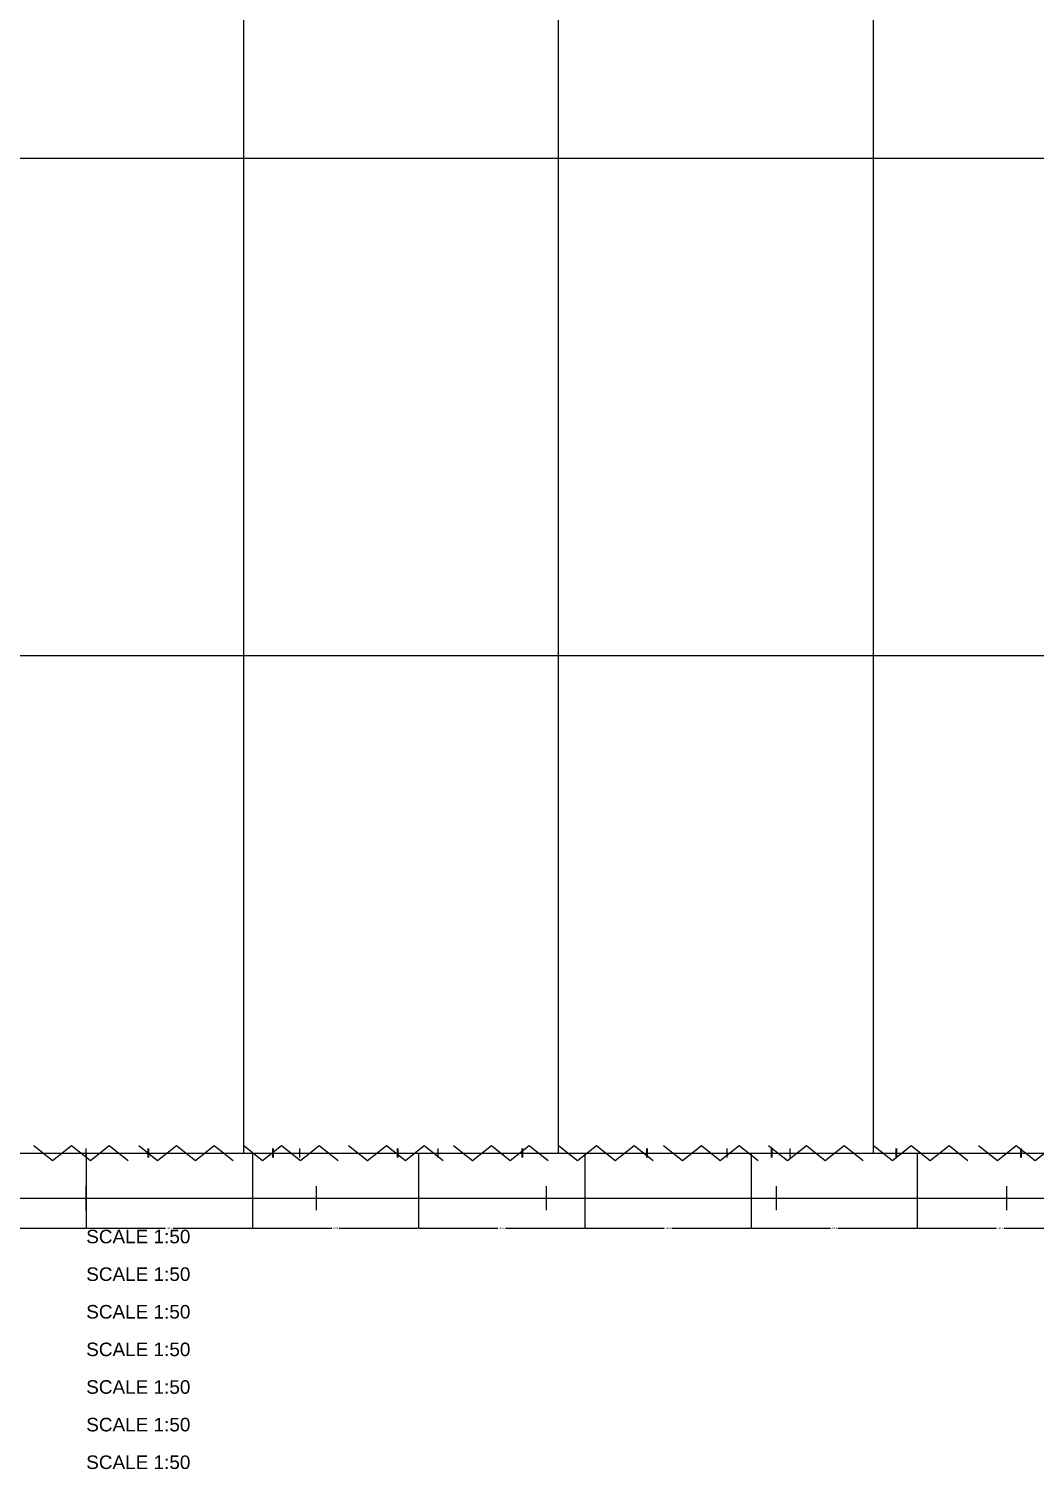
# Model space of a CAD drawing. Header units: inches. Extents: x -5298 to 11252, y 8210 to 22495.
# Drawn here: x 8445 to 9114, y 11293 to 12250 of the extents above; entities that cross this region are included whole.
import ezdxf

# ---------------------------------------------------------------- set-up
doc = ezdxf.new("R2010")
doc.units = ezdxf.units.IN
doc.header["$LTSCALE"] = 11
doc.header["$MEASUREMENT"] = 0
doc.layers.get('Defpoints').update_dxf_attribs({"color": 40})
for name, color, linetype in [('BEAM', 3, 'Continuous'), ('break', 1, 'Continuous'), ('D7', 2, 'Continuous'), ('dim', 3, 'Continuous'), ('IRON', 1, 'Continuous'), ('MABAT', 4, 'Continuous'), ('TXT', 4, 'Continuous')]:
    doc.layers.add(name, color=color, linetype=linetype)
doc.layers.add('W-Conc', color=3, linetype='Continuous', lineweight=40)
doc.styles.get("Standard").update_dxf_attribs({"font": 'arial.ttf'})
doc.dimstyles.get("Standard").update_dxf_attribs({"dimtxt": 2.5, "dimasz": 2.5, "dimexe": 1.25, "dimexo": 0.625, "dimtad": 1, "dimtxsty": 'Standard', "dimcen": 2.5, "dimazin": 3, "dimtfac": 1, "dimtmove": 0, "dimatfit": 3})

# ---------------------------------------------------------------- blocks, each defined once
blk = doc.blocks.new('_CLOSEDFILLED')
at = {"color": 0, "linetype": 'BYBLOCK'}
blk.add_solid([(-1, 0.2), (0, 0), (-1, -0.2)], dxfattribs=at)
blk = doc.blocks.new('*D18')
at = {"color": 2}
for p, q in [((8373.12, 11503.27), (8373.12, 11453.27)), ((8483.52, 11503.27), (8483.52, 11453.27)), ((8373.37, 11453.27), (8425.82, 11453.27)), ((8430.82, 11453.27), (8483.27, 11453.27))]:
    blk.add_line(p, q, dxfattribs=at)
at = {"layer": 'Defpoints'}
for p in [(8373.12, 11503.27), (8483.52, 11503.27), (8373.12, 11453.27)]:
    blk.add_point(p, dxfattribs=at)
at = {"layer": 'dim', "color": 2, "xscale": 0.25, "yscale": 0.25, "rotation": 180}
blk.add_blockref('_CLOSEDFILLED', (8373.12, 11453.27), dxfattribs=at)
at = {"layer": 'dim', "color": 2, "xscale": 0.25, "yscale": 0.25}
blk.add_blockref('_CLOSEDFILLED', (8483.52, 11453.27), dxfattribs=at)
at = {"layer": 'dim', "color": 0, "insert": (8428.32, 11453.27), "char_height": 1, "attachment_point": 5}
blk.add_mtext('110,4', dxfattribs=at)
blk = doc.blocks.new('*D19')
at = {"color": 2}
for p, q in [((8483.52, 11503.27), (8483.52, 11453.27)), ((8593.92, 11503.27), (8593.92, 11453.27)), ((8483.77, 11453.27), (8536.22, 11453.27)), ((8541.22, 11453.27), (8593.67, 11453.27))]:
    blk.add_line(p, q, dxfattribs=at)
at = {"layer": 'Defpoints'}
for p in [(8483.52, 11503.27), (8593.92, 11503.27), (8483.52, 11453.27)]:
    blk.add_point(p, dxfattribs=at)
at = {"layer": 'dim', "color": 2, "xscale": 0.25, "yscale": 0.25, "rotation": 180}
blk.add_blockref('_CLOSEDFILLED', (8483.52, 11453.27), dxfattribs=at)
at = {"layer": 'dim', "color": 2, "xscale": 0.25, "yscale": 0.25}
blk.add_blockref('_CLOSEDFILLED', (8593.92, 11453.27), dxfattribs=at)
at = {"layer": 'dim', "color": 0, "insert": (8538.72, 11453.27), "char_height": 1, "attachment_point": 5}
blk.add_mtext('110,4', dxfattribs=at)
blk = doc.blocks.new('*D20')
at = {"color": 2}
for p, q in [((8593.92, 11503.27), (8593.92, 11453.27)), ((8704.32, 11503.27), (8704.32, 11453.27)), ((8594.17, 11453.27), (8646.62, 11453.27)), ((8651.62, 11453.27), (8704.07, 11453.27))]:
    blk.add_line(p, q, dxfattribs=at)
at = {"layer": 'Defpoints'}
for p in [(8593.92, 11503.27), (8704.32, 11503.27), (8593.92, 11453.27)]:
    blk.add_point(p, dxfattribs=at)
at = {"layer": 'dim', "color": 2, "xscale": 0.25, "yscale": 0.25, "rotation": 180}
blk.add_blockref('_CLOSEDFILLED', (8593.92, 11453.27), dxfattribs=at)
at = {"layer": 'dim', "color": 2, "xscale": 0.25, "yscale": 0.25}
blk.add_blockref('_CLOSEDFILLED', (8704.32, 11453.27), dxfattribs=at)
at = {"layer": 'dim', "color": 0, "insert": (8649.12, 11453.27), "char_height": 1, "attachment_point": 5}
blk.add_mtext('110,4', dxfattribs=at)
blk = doc.blocks.new('*D21')
at = {"color": 2}
for p, q in [((8704.32, 11503.27), (8704.32, 11453.27)), ((8814.72, 11503.27), (8814.72, 11453.27)), ((8704.57, 11453.27), (8757.02, 11453.27)), ((8762.02, 11453.27), (8814.47, 11453.27))]:
    blk.add_line(p, q, dxfattribs=at)
at = {"layer": 'Defpoints'}
for p in [(8704.32, 11503.27), (8814.72, 11503.27), (8704.32, 11453.27)]:
    blk.add_point(p, dxfattribs=at)
at = {"layer": 'dim', "color": 2, "xscale": 0.25, "yscale": 0.25, "rotation": 180}
blk.add_blockref('_CLOSEDFILLED', (8704.32, 11453.27), dxfattribs=at)
at = {"layer": 'dim', "color": 2, "xscale": 0.25, "yscale": 0.25}
blk.add_blockref('_CLOSEDFILLED', (8814.72, 11453.27), dxfattribs=at)
at = {"layer": 'dim', "color": 0, "insert": (8759.52, 11453.27), "char_height": 1, "attachment_point": 5}
blk.add_mtext('110,4', dxfattribs=at)
blk = doc.blocks.new('*D22')
at = {"color": 2}
for p, q in [((8814.72, 11503.27), (8814.72, 11453.27)), ((8925.12, 11503.27), (8925.12, 11453.27)), ((8814.97, 11453.27), (8867.42, 11453.27)), ((8872.42, 11453.27), (8924.87, 11453.27))]:
    blk.add_line(p, q, dxfattribs=at)
at = {"layer": 'Defpoints'}
for p in [(8814.72, 11503.27), (8925.12, 11503.27), (8814.72, 11453.27)]:
    blk.add_point(p, dxfattribs=at)
at = {"layer": 'dim', "color": 2, "xscale": 0.25, "yscale": 0.25, "rotation": 180}
blk.add_blockref('_CLOSEDFILLED', (8814.72, 11453.27), dxfattribs=at)
at = {"layer": 'dim', "color": 2, "xscale": 0.25, "yscale": 0.25}
blk.add_blockref('_CLOSEDFILLED', (8925.12, 11453.27), dxfattribs=at)
at = {"layer": 'dim', "color": 0, "insert": (8869.92, 11453.27), "char_height": 1, "attachment_point": 5}
blk.add_mtext('110,4', dxfattribs=at)
blk = doc.blocks.new('*D23')
at = {"color": 2}
for p, q in [((8925.12, 11503.27), (8925.12, 11453.27)), ((9035.52, 11503.27), (9035.52, 11453.27)), ((8925.37, 11453.27), (8977.82, 11453.27)), ((8982.82, 11453.27), (9035.27, 11453.27))]:
    blk.add_line(p, q, dxfattribs=at)
at = {"layer": 'Defpoints'}
for p in [(8925.12, 11503.27), (9035.52, 11503.27), (8925.12, 11453.27)]:
    blk.add_point(p, dxfattribs=at)
at = {"layer": 'dim', "color": 2, "xscale": 0.25, "yscale": 0.25, "rotation": 180}
blk.add_blockref('_CLOSEDFILLED', (8925.12, 11453.27), dxfattribs=at)
at = {"layer": 'dim', "color": 2, "xscale": 0.25, "yscale": 0.25}
blk.add_blockref('_CLOSEDFILLED', (9035.52, 11453.27), dxfattribs=at)
at = {"layer": 'dim', "color": 0, "insert": (8980.32, 11453.27), "char_height": 1, "attachment_point": 5}
blk.add_mtext('110,4', dxfattribs=at)
blk = doc.blocks.new('*D24')
at = {"color": 2}
for p, q in [((9035.52, 11503.27), (9035.52, 11453.27)), ((9145.92, 11503.27), (9145.92, 11453.27)), ((9035.77, 11453.27), (9088.22, 11453.27)), ((9093.22, 11453.27), (9145.67, 11453.27))]:
    blk.add_line(p, q, dxfattribs=at)
at = {"layer": 'Defpoints'}
for p in [(9035.52, 11503.27), (9145.92, 11503.27), (9035.52, 11453.27)]:
    blk.add_point(p, dxfattribs=at)
at = {"layer": 'dim', "color": 2, "xscale": 0.25, "yscale": 0.25, "rotation": 180}
blk.add_blockref('_CLOSEDFILLED', (9035.52, 11453.27), dxfattribs=at)
at = {"layer": 'dim', "color": 2, "xscale": 0.25, "yscale": 0.25}
blk.add_blockref('_CLOSEDFILLED', (9145.92, 11453.27), dxfattribs=at)
at = {"layer": 'dim', "color": 0, "insert": (9090.72, 11453.27), "char_height": 1, "attachment_point": 5}
blk.add_mtext('110,4', dxfattribs=at)

msp = doc.modelspace()

# ---------------------------------------------------------------- linework, layer by layer
at = {"layer": 'BEAM', "color": 5}
for p, q in [((8588.111, 11503.269), (8588.111, 17785.198)), ((8797.291, 11503.269), (8797.291, 17785.198)), ((9006.471, 11503.269), (9006.471, 17785.198)), ((6496.312, 12164.525), (10470.731, 12164.525)), ((6496.312, 11833.897), (10470.731, 11833.897)), ((6496.312, 11503.269), (10470.731, 11503.269))]:
    msp.add_line(p, q, dxfattribs=at)
at = {"layer": 'break', "color": 7}
for p, q in [((8448.658, 11508.269), (8461.209, 11498.269)), ((8461.209, 11498.269), (8473.759, 11508.269)), ((8473.759, 11508.269), (8486.31, 11498.269)), ((8486.31, 11498.269), (8498.861, 11508.269)), ((8498.861, 11508.269), (8511.412, 11498.269)), ((8518.385, 11508.269), (8530.935, 11498.269)), ((8530.935, 11498.269), (8543.486, 11508.269)), ((8543.486, 11508.269), (8556.037, 11498.269)), ((8556.037, 11498.269), (8568.588, 11508.269)), ((8568.588, 11508.269), (8581.138, 11498.269)), ((8588.111, 11508.269), (8600.662, 11498.269)), ((8600.662, 11498.269), (8613.213, 11508.269)), ((8613.213, 11508.269), (8625.764, 11498.269)), ((8625.764, 11498.269), (8638.314, 11508.269)), ((8638.314, 11508.269), (8650.865, 11498.269)), ((8657.838, 11508.269), (8670.389, 11498.269)), ((8670.389, 11498.269), (8682.939, 11508.269)), ((8682.939, 11508.269), (8695.49, 11498.269)), ((8695.49, 11498.269), (8708.041, 11508.269)), ((8708.041, 11508.269), (8720.592, 11498.269)), ((8727.564, 11508.269), (8740.115, 11498.269)), ((8740.115, 11498.269), (8752.666, 11508.269)), ((8752.666, 11508.269), (8765.217, 11498.269)), ((8765.217, 11498.269), (8777.768, 11508.269)), ((8777.768, 11508.269), (8790.318, 11498.269)), ((8797.291, 11508.269), (8809.842, 11498.269)), ((8809.842, 11498.269), (8822.393, 11508.269)), ((8822.393, 11508.269), (8834.944, 11498.269)), ((8834.944, 11498.269), (8847.494, 11508.269)), ((8847.494, 11508.269), (8860.045, 11498.269)), ((8867.018, 11508.269), (8879.569, 11498.269)), ((8879.569, 11498.269), (8892.119, 11508.269)), ((8892.119, 11508.269), (8904.67, 11498.269)), ((8904.67, 11498.269), (8917.221, 11508.269)), ((8917.221, 11508.269), (8929.772, 11498.269)), ((8936.744, 11508.269), (8949.295, 11498.269)), ((8949.295, 11498.269), (8961.846, 11508.269)), ((8961.846, 11508.269), (8974.397, 11498.269)), ((8974.397, 11498.269), (8986.948, 11508.269)), ((8986.948, 11508.269), (8999.498, 11498.269)), ((9006.471, 11508.269), (9019.022, 11498.269)), ((9019.022, 11498.269), (9031.573, 11508.269)), ((9031.573, 11508.269), (9044.123, 11498.269)), ((9044.123, 11498.269), (9056.674, 11508.269)), ((9056.674, 11508.269), (9069.225, 11498.269)), ((9076.198, 11508.269), (9088.749, 11498.269)), ((9088.749, 11498.269), (9101.299, 11508.269)), ((9101.299, 11508.269), (9113.85, 11498.269)), ((9113.85, 11498.269), (9126.401, 11508.269))]:
    msp.add_line(p, q, dxfattribs=at)
at = {"layer": 'D7', "color": 4}
for p, q in [((8483.521, 11500.269), (8483.521, 11506.269)), ((8717.311, 11500.269), (8717.311, 11506.269)), ((8951.1, 11500.269), (8951.1, 11506.269))]:
    msp.add_line(p, q, dxfattribs=at)
at = {"layer": 'IRON', "color": 1}
for p, q in [((8483.521, 11465.269), (8483.521, 11481.269)), ((8636.383, 11465.269), (8636.383, 11481.269)), ((8789.246, 11465.269), (8789.246, 11481.269)), ((8942.108, 11465.269), (8942.108, 11481.269)), ((9094.97, 11465.269), (9094.97, 11481.269)), ((6496.312, 11473.269), (10470.731, 11473.269))]:
    msp.add_line(p, q, dxfattribs=at)
at = {"layer": 'MABAT', "color": 3}
for p, q in [((8625.465, 11500.269), (8625.465, 11506.269)), ((8909.352, 11500.269), (8909.352, 11506.269))]:
    msp.add_line(p, q, dxfattribs=at)
at = {"layer": 'W-Conc', "color": 2}
for p, q in [((8524.921, 11500.269), (8524.921, 11506.269)), ((8607.722, 11500.269), (8607.722, 11506.269)), ((8690.522, 11500.269), (8690.522, 11506.269)), ((8773.323, 11500.269), (8773.323, 11506.269)), ((8856.123, 11500.269), (8856.123, 11506.269)), ((8938.923, 11500.269), (8938.923, 11506.269)), ((9021.724, 11500.269), (9021.724, 11506.269)), ((9104.524, 11500.269), (9104.524, 11506.269))]:
    msp.add_line(p, q, dxfattribs=at)

# ---------------------------------------------------------------- texts
at = {"layer": 'TXT', "color": 4}
for p in [(8483.521, 11443.269), (8483.521, 11418.269), (8483.521, 11393.269), (8483.521, 11368.269), (8483.521, 11343.269), (8483.521, 11318.269), (8483.521, 11293.269)]:
    msp.add_text('SCALE 1:50', height=9, dxfattribs=at).set_placement(p)

# ---------------------------------------------------------------- dimensions: what is measured, and where the dimension line sits
at = {"layer": 'dim', "color": 2}
for base, p1, p2, picture, middle in [((8373.121, 11453.269), (8373.121, 11503.269), (8483.521, 11503.269), '*D18', (8428.321, 11453.269)), ((8483.521, 11453.269), (8483.521, 11503.269), (8593.922, 11503.269), '*D19', (8538.721, 11453.269)), ((8593.922, 11453.269), (8593.922, 11503.269), (8704.322, 11503.269), '*D20', (8649.122, 11453.269)), ((8704.322, 11453.269), (8704.322, 11503.269), (8814.723, 11503.269), '*D21', (8759.523, 11453.269)), ((8814.723, 11453.269), (8814.723, 11503.269), (8925.123, 11503.269), '*D22', (8869.923, 11453.269)), ((8925.123, 11453.269), (8925.123, 11503.269), (9035.524, 11503.269), '*D23', (8980.324, 11453.269)), ((9035.524, 11453.269), (9035.524, 11503.269), (9145.924, 11503.269), '*D24', (9090.724, 11453.269))]:
    dim = msp.add_linear_dim(base=base, p1=p1, p2=p2, dimstyle='Standard', dxfattribs=at)
    dim.commit()
    dim.dimension.update_dxf_attribs({"geometry": picture, "text_midpoint": middle})

doc.saveas('drawing.dxf')
